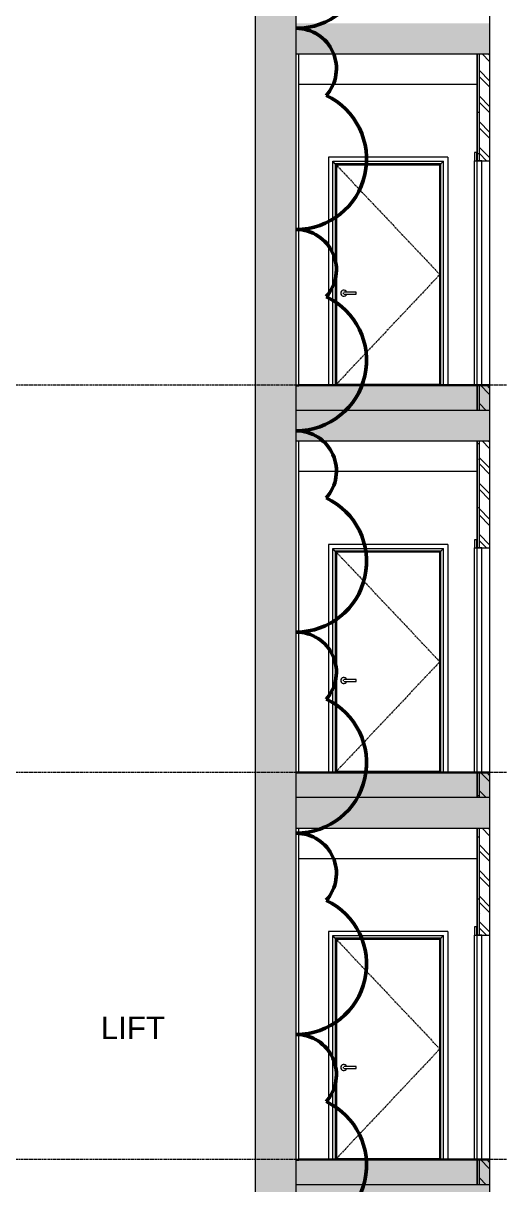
# Model space of a CAD drawing. Header units: millimetres. Extents: x 78096 to 288885, y -20632 to 149556.
# Drawn here: x 224902 to 229584, y 119050 to 130450 of the extents above; entities that cross this region are included whole.
import ezdxf

# ---------------------------------------------------------------- set-up
doc = ezdxf.new("R2010")
doc.units = ezdxf.units.MM
doc.linetypes.add('Centre', pattern=[31.75, 6.35, -4.7625, 15.875, -4.7625])
doc.linetypes.add('Grid Line', pattern=[22.225, 12.7, -3.175, 3.175, -3.175])
for name, color, linetype, lineweight in [('A-AREA-IDEN', 2, 'Continuous', 9), ('A-DETL', 90, 'Continuous', 9), ('A-DETL-GENF', 92, 'Continuous', 9), ('A-DOOR', 31, 'Continuous', 9), ('A-DOOR-FRAM', 31, 'Continuous', 9), ('A-FLOR-FNSH', 192, 'Continuous', 35), ('A-FLOR-LEVL', 51, 'Continuous', 9), ('A-FLOR-MCUT', 51, 'Continuous', 9), ('A-FLOR-PATT', 8, 'Continuous', 35), ('A-GENM', 13, 'Continuous', 9), ('A-WALL', 113, 'Continuous', 9), ('A-WALL-FNSH', 113, 'Continuous', 25), ('A-WALL-PATT', 111, 'Continuous', 25), ('G-ANNO-REVC', 71, 'Continuous', 50), ('S-BEAM', 12, 'Continuous', 9), ('S-GRID', 1, 'Continuous', 9)]:
    doc.layers.add(name, color=color, linetype=linetype, lineweight=lineweight)
doc.styles.add('Arial_4', font='arial.ttf', dxfattribs={"height": 220})
pattern_1 = [(0, (230762.54, 117385), (812.8, 203.2), [33.528, -576.072, 33.528, -576.072, -3251.2]), (0, (230762.54, 117385), (812.8, 203.2), [-1219.2, 33.528, -1185.672, 33.528, -576.072, -1422.4]), (0, (230762.54, 117385), (812.8, 203.2), [-3048, 33.528, -372.872, 33.528, -982.472]), (120, (231067.34, 117486.6), (-582.3764, 602.3054), [33.528, -576.072, 33.528, -3827.272]), (120, (231067.34, 117486.6), (-582.3764, 602.3054), [-643.128, -576.072, 33.528, -1185.672, -2032]), (120, (231067.34, 117486.6), (-582.3764, 602.3054), [-2438.4, 33.528, -576.072, 33.528, -1388.872]), (120, (231067.34, 117486.6), (-582.3764, 602.3054), [-3081.528, -372.872, 33.528, -982.472]), (240, (231168.94, 117893), (-230.4236, -805.5054), [33.528, -576.072, 33.528, -3827.272]), (240, (231168.94, 117893), (-230.4236, -805.5054), [-643.128, -576.072, 33.528, -1185.672, -2032]), (240, (231168.94, 117893), (-230.4236, -805.5054), [-2438.4, 33.528, -576.072, 33.528, -1388.872]), (240, (231168.94, 117893), (-230.4236, -805.5054), [-3081.528, -372.872, 33.528, -982.472])]
pattern_2 = [(50, (230762.54, 117385), (728.7365, -63.756), [76.2, -838.2]), (355, (230762.54, 117385), (-140.972, 764.228), [60.96, -670.56]), (100.451, (230823.3, 117379.7), (587.77, 700.467), [64.76, -712.36]), (46.184, (230762.5, 117588.2), (1084.316, -168.17), [114.3, -1257.3]), (96.636, (230852.9, 117574.2), (949.61, 989.71), [97.14, -1068.54]), (351.184, (230762.5, 117588.2), (949.62, 989.7), [91.44, -1005.84]), (21, (230864.14, 117537.4), (606.458, -409.0606), [76.2, -838.2]), (326, (230864.14, 117537.4), (247.208, 736.753), [60.96, -670.56]), (71.451, (230914.7, 117503.3), (853.668, 327.685), [64.76, -712.36]), (37.5, (230762.54, 117385), (12.3547, 338.2201), [33.528, -628.904, 33.528, -647.192, -673.1]), (37.5, (230762.54, 117385), (12.3547, 338.2201), [-1343.152, 33.528, -639.572]), (7.5, (230762.54, 117385), (267.279, 400.722), [33.528, -354.584, 33.528, -613.664, -256.54]), (7.5, (230762.54, 117385), (267.279, 400.722), [-1035.304, 33.528, -223.012]), (327.5, (230535.98, 117385), (542.3633, -22.9153), [33.528, -220.472, 33.528, -758.952, -1051.56]), (327.5, (230535.98, 117385), (542.3633, -22.9153), [-1046.48, 33.528, -1018.032]), (317.5, (230434.38, 117385), (592.517, 101.707), [33.528, -296.672, 33.528, -492.76, -746.76]), (317.5, (230434.38, 117385), (592.517, 101.707), [-856.488, 33.528, -713.232])]

# ---------------------------------------------------------------- blocks, each defined once
blk = doc.blocks.new('Direct Shape - M_Concrete-Rectangular Beam_40X60_8396022-4474672-TOMH A-A')
at = {"layer": 'S-BEAM'}
blk.add_line((3663, 122250), (1913, 122250), dxfattribs=at)
blk = doc.blocks.new('Direct Shape - M_Concrete-Rectangular Beam_40X60_8396911-4474767-TOMH A-A')
at = {"layer": 'S-BEAM'}
blk.add_line((3663, 126050), (1913, 126050), dxfattribs=at)
blk = doc.blocks.new('Direct Shape - M_Concrete-Rectangular Beam_40X60_8397800-4474933-TOMH A-A')
at = {"layer": 'S-BEAM'}
blk.add_line((3663, 129850), (1913, 129850), dxfattribs=at)
blk = doc.blocks.new('M_Door-Double-Flush_Panel - TYPE I - FLASH PANEL DOOR - 100 X 2200-4823166-TOMH A-A')
at = {"layer": 'A-DOOR'}
blk.add_line((3638, 90000), (3638, 92200), dxfattribs=at)
blk = doc.blocks.new('M_Door-Double-Flush_Panel - TYPE I - FLASH PANEL DOOR - 100 X 2200-V214-TOMH A-A')
at = {"layer": 'A-DOOR'}
for p, q in [((3638, 92280), (3638, 92200)), ((3663, 92280), (3638, 92280)), ((3663, 92200), (3663, 92280)), ((3638, 92200), (3663, 92200))]:
    blk.add_line(p, q, dxfattribs=at)
at = {"layer": 'A-DOOR', "lineweight": 18}
for p, q in [((3663, 92200), (3663, 90000)), ((3713, 92200), (3663, 92200)), ((3713, 90000), (3713, 92200)), ((3663, 90000), (3713, 90000))]:
    blk.add_line(p, q, dxfattribs=at)
blk = doc.blocks.new('Doors_IntSgl - 1000x2200-V224-TOMH A-A')
at = {"layer": 'A-DOOR'}
for p, q in [((2206, 98735), (2206, 96500)), ((3376, 98735), (2206, 98735)), ((3376, 98735), (3376, 96500)), ((2246, 96500), (2246, 98695)), ((2246, 98695), (3336, 98695)), ((2272, 98669), (2246, 98695)), ((2272, 98669), (2272, 96500)), ((3310, 98669), (2272, 98669)), ((2276, 98665), (2276, 96500)), ((3306, 98665), (2276, 98665)), ((2283, 98658), (2283, 96508)), ((3299, 98658), (2283, 98658)), ((3299, 96508), (3299, 98658)), ((3306, 96500), (3306, 98665)), ((3336, 98695), (3310, 98669)), ((3310, 96500), (3310, 98669)), ((3336, 96500), (3336, 98695)), ((2478, 97410), (2373, 97410)), ((2373, 97390), (2478, 97390)), ((2478, 97400), (2478, 97410)), ((2478, 97390), (2478, 97400)), ((2283, 96508), (3299, 96508))]:
    blk.add_line(p, q, dxfattribs=at)
at = {"layer": 'A-DOOR', "linetype": 'Centre'}
for p, q in [((2283, 98658), (3299, 97583)), ((3299, 97583), (2283, 96508))]:
    blk.add_line(p, q, dxfattribs=at)
at = {"layer": 'A-DOOR', "flags": 128}
for points in [[(2373, 97410), (2372, 97410), (2371, 97410), (2371, 97410), (2370, 97410), (2370, 97410), (2369, 97410), (2368, 97410), (2368, 97410), (2367, 97410), (2367, 97410), (2366, 97410), (2366, 97410), (2365, 97410), (2365, 97410), (2364, 97410), (2364, 97410), (2363, 97410), (2363, 97410), (2362, 97410), (2362, 97410), (2361, 97410), (2361, 97410), (2361, 97410), (2360, 97410), (2360, 97410), (2360, 97410), (2359, 97410), (2359, 97410), (2359, 97410), (2359, 97410), (2358, 97410), (2358, 97410), (2358, 97410), (2358, 97410), (2358, 97410), (2358, 97410), (2358, 97410), (2358, 97410), (2358, 97410)], [(2358, 97390), (2358, 97390), (2358, 97390), (2358, 97390), (2358, 97390), (2358, 97390), (2358, 97390), (2358, 97390), (2358, 97390), (2359, 97390), (2359, 97390), (2359, 97390), (2359, 97390), (2360, 97390), (2360, 97390), (2360, 97390), (2361, 97390), (2361, 97390), (2361, 97390), (2362, 97390), (2362, 97390), (2363, 97390), (2363, 97390), (2363, 97390), (2364, 97390), (2364, 97390), (2365, 97390), (2365, 97390), (2366, 97390), (2367, 97390), (2367, 97390), (2368, 97390), (2368, 97390), (2369, 97390), (2369, 97390), (2370, 97390), (2371, 97390), (2371, 97390), (2372, 97390), (2372, 97390), (2373, 97390)]]:
    blk.add_lwpolyline(points, dxfattribs=at)
at = {"layer": 'A-DOOR'}
for centre, radius, start, end in [((2355, 97400), 30, 19.6343, 180), ((2355, 97400), 30, 180, 340.4367), ((2358, 97400), 10, 150, 180), ((2358, 97400), 10, 180, 210), ((2358, 97400), 10, 90, 105), ((2358, 97400), 10, 255, 270)]:
    blk.add_arc(centre, radius, start, end, dxfattribs=at)
for points, knots in [([(2276, 98665), (2275, 98665), (2275, 98665), (2275, 98666), (2274, 98666), (2273, 98667), (2272, 98668), (2272, 98669)], [-1, -1, -1, -1, -0.75, -0.625, -0.5, -0.25, 0, 0, 0, 0]), ([(3310, 98669), (3309, 98668), (3308, 98667), (3307, 98666), (3306, 98666), (3306, 98665), (3306, 98665), (3306, 98665)], [0, 0, 0, 0, 0.25, 0.5, 0.625, 0.75, 1, 1, 1, 1])]:
    blk.add_open_spline(points, degree=3, knots=knots, dxfattribs=at)
at = {"layer": 'A-DOOR-FRAM'}
for p, q in [((2281, 98660), (2281, 96500)), ((3301, 98660), (2281, 98660)), ((3301, 98660), (3301, 96500)), ((2300, 96500), (2300, 96508)), ((3282, 96508), (3282, 96500))]:
    blk.add_line(p, q, dxfattribs=at)
blk = doc.blocks.new('Family - ___-4988021-TOMH A-A')
at = {"layer": 'G-ANNO-REVC'}
for centre, radius, start, end in [((1888, 131091), 691, 270, 64.7912), ((1888, 130005), 395, 318.1897, 90), ((1888, 129116), 691, 270, 64.7912), ((1888, 128030), 395, 318.1897, 90), ((1888, 127141), 691, 270, 64.7912), ((1888, 126055), 395, 318.1897, 90), ((1888, 125166), 691, 270, 64.7912), ((1888, 124080), 395, 318.1897, 90), ((1888, 123191), 691, 270, 64.7912), ((1888, 122105), 395, 318.1897, 90), ((1888, 121216), 691, 270, 64.7912), ((1888, 120130), 395, 318.1897, 90), ((1888, 119241), 691, 270, 64.7912)]:
    blk.add_arc(centre, radius, start, end, dxfattribs=at)

msp = doc.modelspace()

# ---------------------------------------------------------------- hatches: boundary and pattern name
at = {"layer": 'A-DETL-GENF'}
h = msp.add_hatch(dxfattribs=at)
h.set_pattern_fill('FP_7', color=50, style=0, pattern_type=2)
h.set_pattern_definition(pattern_2)
h.paths.add_polyline_path([(227184.412, 82800), (227584.412, 82800), (227584.412, 141050), (227184.412, 141050), (227184.412, 82884.048)])
h = msp.add_hatch(dxfattribs=at)
h.set_pattern_fill('FP_7', color=50, style=0, pattern_type=2)
h.set_pattern_definition(pattern_2)
h.paths.add_polyline_path([(244184.346, 128613.164), (244384.346, 128613.164), (244384.346, 131245.845), (244184.346, 131245.371), (244184.346, 130450), (241734.387, 130450), (241734.387, 130650), (241334.387, 130650), (241334.387, 130450), (230084.458, 130450), (230084.458, 130150), (241324.621, 130150), (241324.621, 129850), (241734.387, 129850), (241734.387, 130150), (244184.346, 130150), (244184.346, 128733.094)])
h.paths.add_polyline_path([(212190.132, 129850), (212234.399, 129850), (212234.399, 130150), (217784.412, 130150), (217784.412, 130450), (212234.399, 130450), (212234.399, 130650), (211834.399, 130650), (211834.399, 130450), (207534.458, 130450), (207534.458, 130900), (207334.458, 130900), (207334.458, 130150), (211834.399, 130150), (211834.399, 129850)])
h.paths.add_polyline_path([(227584.412, 130150), (229484.553, 130150), (229484.553, 130450), (227584.412, 130450), (227584.412, 130303.267)])
h.paths.add_polyline_path([(229684.27, 130150), (229684.458, 130150), (229684.27, 130303.267)])
h = msp.add_hatch(dxfattribs=at)
h.set_pattern_fill('FP_7', color=50, style=0, pattern_type=2)
h.set_pattern_definition(pattern_2)
h.paths.add_polyline_path([(244384.346, 125100.295), (244384.346, 126900), (244184.346, 126900), (244184.346, 126650), (241734.387, 126650), (241734.387, 126850), (241334.387, 126848.887), (241334.387, 126650), (230084.458, 126650), (230084.458, 126350), (241324.621, 126350), (241324.621, 126050), (241734.387, 126050), (241734.387, 126350), (244184.346, 126350), (244184.346, 125100.295)])
h.paths.add_polyline_path([(212190.132, 126050), (212234.399, 126050), (212234.399, 126350), (217784.412, 126350), (217784.412, 126650), (212234.399, 126650), (212234.399, 126850), (211834.399, 126848.887), (211834.399, 126650), (207534.458, 126650), (207534.458, 127100), (207334.458, 127100), (207334.458, 126350), (211834.399, 126350), (211834.399, 126050)])
h.paths.add_polyline_path([(227584.412, 126350), (229484.553, 126350), (229484.553, 126650), (227584.412, 126650), (227584.412, 126534.852)])
h.paths.add_polyline_path([(229684.27, 126350), (229684.458, 126350), (229684.27, 126534.852)])
h = msp.add_hatch(dxfattribs=at)
h.set_pattern_fill('FP_7', color=50, style=0, pattern_type=2)
h.set_pattern_definition(pattern_2)
h.paths.add_polyline_path([(244384.346, 120943.707), (244384.346, 123100), (244184.346, 123100), (244184.346, 122850), (241734.387, 122850), (241734.387, 123050), (241334.387, 123050), (241334.387, 122850), (230084.458, 122850), (230084.458, 122550), (241324.621, 122550), (241324.621, 122250), (241734.387, 122250), (241734.387, 122550), (244184.346, 122550), (244184.346, 120943.707)])
h.paths.add_polyline_path([(211834.399, 122250), (212234.399, 122250), (212234.399, 122550), (217784.412, 122550), (217784.412, 122850), (212234.399, 122850), (212234.399, 123050), (211834.399, 123050), (211834.399, 122850), (207534.458, 122850), (207534.458, 123300), (207334.458, 123300), (207334.458, 122550), (211834.399, 122550), (211834.399, 122452.403)])
h.paths.add_polyline_path([(227584.412, 122550), (229484.553, 122550), (229484.553, 122850), (227584.412, 122850), (227584.412, 122766.438)])
h.paths.add_polyline_path([(229684.27, 122550), (229684.458, 122550), (229684.27, 122766.438)])
h = msp.add_hatch(dxfattribs=at)
h.set_pattern_fill('FP_7', color=50, style=0, pattern_type=2)
h.set_pattern_definition(pattern_2)
h.paths.add_polyline_path([(244384.346, 117346.76), (244384.346, 119557.592), (244184.346, 119557.592), (244184.346, 119050), (241734.387, 119050), (241734.387, 119250), (241334.387, 119250), (241334.387, 119050), (230084.458, 119050), (230084.458, 118750), (241324.621, 118750), (241324.621, 118450), (241734.387, 118450), (241734.387, 118750), (244184.346, 118750), (244184.346, 117346.76)])
h.paths.add_polyline_path([(212190.132, 118450), (212234.399, 118450), (212234.399, 118750), (217784.412, 118750), (217784.412, 119050), (212234.399, 119050), (212234.399, 119250), (211834.399, 119250), (211834.399, 119050), (207534.458, 119050), (207534.458, 119500), (207334.458, 119500), (207334.458, 118750), (211834.399, 118750), (211834.399, 118450)])
h.paths.add_polyline_path([(227584.412, 118750), (229484.553, 118750), (229484.553, 119050), (227584.412, 119050), (227584.412, 118998.023)])
h.paths.add_polyline_path([(229684.27, 118750), (229684.458, 118750), (229684.27, 118996.963)])
at = {"layer": 'A-FLOR-PATT', "lineweight": 9}
h = msp.add_hatch(dxfattribs=at)
h.set_pattern_fill('FP_2', color=256, style=0, pattern_type=2)
h.set_pattern_definition(pattern_1)
h.paths.add_polyline_path([(228336.374, 126650), (229484.553, 126650), (229484.553, 126890), (227584.424, 126890), (227584.424, 126650), (227932.718, 126650)])
h.paths.add_polyline_path([(212234.399, 126650), (216484.346, 126650), (216484.346, 126890), (212034.345, 126890), (212034.345, 126850), (212234.399, 126848.887), (212234.399, 126660.85)])
h.paths.add_polyline_path([(242135.279, 126650), (242135.279, 126890), (230084.458, 126890), (230084.458, 126650), (241334.387, 126650), (241334.387, 126850), (241734.387, 126848.887), (241734.387, 126650), (242060.681, 126650)])
h.paths.add_polyline_path([(224384.412, 126650), (224384.412, 126890), (222834.424, 126890), (222834.424, 126650), (224299.814, 126650)])
h.paths.add_polyline_path([(216584.346, 126650), (217784.412, 126650.12), (217784.412, 126890), (216584.346, 126890), (216584.346, 126848.887)])
h.paths.add_polyline_path([(229684.27, 126650), (229684.458, 126650), (229684.27, 126848.887)])
h.paths.add_polyline_path([(218184.424, 126650), (218209.424, 126650), (218209.424, 126890), (218184.424, 126890), (218184.424, 126848.887)])
h = msp.add_hatch(dxfattribs=at)
h.set_pattern_fill('FP_2', color=256, style=0, pattern_type=2)
h.set_pattern_definition(pattern_1)
h.paths.add_polyline_path([(215823.036, 122850), (216484.346, 122850), (216484.346, 123090), (212034.345, 123090), (212034.345, 123050), (212234.399, 123050), (212234.399, 122850), (215419.38, 122850)])
h.paths.add_polyline_path([(223492.502, 122850), (224384.412, 122850), (224384.412, 123090), (222834.424, 123090), (222834.424, 122850), (223088.846, 122850)])
h.paths.add_polyline_path([(242135.279, 122850), (242135.279, 123090), (230084.458, 123090), (230084.458, 122850), (241334.387, 122850), (241334.387, 123050), (241734.387, 123050), (241734.387, 122850), (242060.681, 122850)])
h.paths.add_polyline_path([(227584.412, 122850), (229484.553, 122850), (229484.553, 123090), (227584.412, 123090), (227584.412, 122891.735)])
h.paths.add_polyline_path([(218209.424, 122850), (218209.424, 123090), (218184.424, 123090), (218184.424, 122850)])
h.paths.add_polyline_path([(216584.346, 122850), (217784.412, 122850.12), (217784.412, 123090), (216584.346, 123090), (216584.346, 123080.472)])
h.paths.add_polyline_path([(229684.27, 122850), (229684.458, 122850), (229684.27, 123080.472)])
h = msp.add_hatch(dxfattribs=at)
h.set_pattern_fill('FP_2', color=256, style=0, pattern_type=2)
h.set_pattern_definition(pattern_1)
h.paths.add_polyline_path([(242135.279, 119050), (242135.279, 119290), (230084.458, 119290), (230084.458, 119050), (241334.387, 119050), (241334.387, 119250), (241734.387, 119250), (241734.387, 119050), (242060.681, 119050)])
h.paths.add_polyline_path([(229143.687, 119050), (229484.553, 119050), (229484.553, 119290), (227584.424, 119290), (227584.424, 119050), (228740.031, 119050)])
h.paths.add_polyline_path([(212234.399, 119050), (216484.346, 119050), (216484.346, 119290), (212034.345, 119290), (212034.345, 119250), (212234.399, 119250), (212234.399, 119060.85)])
h.paths.add_polyline_path([(229684.27, 119050), (229684.458, 119050), (229684.27, 119290)])
h.paths.add_polyline_path([(216584.346, 119050), (217784.412, 119050.12), (217784.412, 119290), (216584.346, 119290), (216584.346, 119155.04)])
h.paths.add_polyline_path([(218184.424, 119050), (218209.424, 119050), (218209.424, 119290), (218184.424, 119290)])
h.paths.add_polyline_path([(222834.424, 119050), (224384.412, 119050), (224384.412, 119290), (222834.424, 119290), (222834.424, 119077.273)])
at = {"layer": 'A-WALL-PATT', "lineweight": 9}
h = msp.add_hatch(dxfattribs=at)
h.set_pattern_fill('FP_2', color=256, style=0, pattern_type=2)
h.set_pattern_definition(pattern_1)
h.paths.add_polyline_path([(229384.553, 126650), (229384.553, 126900), (229364.553, 126900), (229364.553, 126650), (229373.644, 126650)])
h.paths.add_polyline_path([(229364.553, 129100), (229384.553, 129100), (229384.553, 130150), (229364.553, 130150), (229364.553, 129361.163)])
h = msp.add_hatch(dxfattribs=at)
h.set_pattern_fill('FP_67', color=256, angle=-225, style=0, pattern_type=2)
h.set_pattern_definition([(315, (229359.55, 128250), (125.724, 125.724), []), (315, (229550.05, 128250), (125.724, 125.724), [])])
h.paths.add_polyline_path([(229439.099, 126650), (229484.553, 126650), (229484.553, 126900), (229384.553, 126900), (229384.553, 126650)])
h.paths.add_polyline_path([(229484.553, 129100), (229484.553, 130150), (229384.553, 130150), (229384.553, 129100)])
h = msp.add_hatch(dxfattribs=at)
h.set_pattern_fill('FP_2', color=256, style=0, pattern_type=2)
h.set_pattern_definition(pattern_1)
h.paths.add_polyline_path([(229364.553, 122850), (229384.553, 122850), (229384.553, 123100), (229364.553, 123100), (229364.553, 123080.472)])
h.paths.add_polyline_path([(229364.553, 125300), (229384.553, 125300), (229384.553, 126350), (229364.553, 126350), (229364.553, 125592.749)])
h = msp.add_hatch(dxfattribs=at)
h.set_pattern_fill('FP_66', color=256, angle=-225, style=0, pattern_type=2)
h.set_pattern_definition([(315, (229359.55, 124450), (125.724, 125.724), []), (315, (229550.05, 124450), (125.724, 125.724), [])])
h.paths.add_polyline_path([(229439.099, 122850), (229484.553, 122850), (229484.553, 123100), (229384.553, 123100), (229384.553, 122850)])
h.paths.add_polyline_path([(229484.553, 125300), (229484.553, 126350), (229384.553, 126350), (229384.553, 125300)])
h = msp.add_hatch(dxfattribs=at)
h.set_pattern_fill('FP_2', color=256, style=0, pattern_type=2)
h.set_pattern_definition(pattern_1)
h.paths.add_polyline_path([(229384.553, 119050), (229384.553, 119300), (229364.553, 119300), (229364.553, 119050), (229373.644, 119050)])
h.paths.add_polyline_path([(229364.553, 121500), (229384.553, 121500), (229384.553, 122550), (229364.553, 122550), (229364.553, 121824.334)])
h = msp.add_hatch(dxfattribs=at)
h.set_pattern_fill('FP_65', color=256, angle=-225, style=0, pattern_type=2)
h.set_pattern_definition([(315, (229359.55, 120650), (125.724, 125.724), []), (315, (229550.05, 120650), (125.724, 125.724), [])])
h.paths.add_polyline_path([(229384.553, 119050), (229484.553, 119050), (229484.553, 119300), (229384.553, 119300)])
h.paths.add_polyline_path([(229484.553, 121500), (229484.553, 122550), (229384.553, 122550), (229384.553, 121500)])
h = msp.add_hatch(dxfattribs=at)
h.set_pattern_fill('FP_51', color=256, angle=-225, style=0, pattern_type=2)
h.set_pattern_definition([(315, (227184.42, 120925), (125.724, 125.724), []), (315, (227374.92, 120925), (125.724, 125.724), [])])
h.paths.add_polyline_path([(227584.412, 119050), (227584.424, 119050), (227584.412, 119050.008)])

# ---------------------------------------------------------------- linework, layer by layer
at = {"layer": 'A-DETL', "lineweight": 18}
for p, q in [((227184.412, 82800), (227184.412, 141050)), ((227584.412, 82800), (227584.412, 141050)), ((229484.553, 141050), (229484.553, 82800)), ((227584.412, 130150), (229484.553, 130150)), ((229484.553, 126650), (227584.412, 126650)), ((227584.412, 126350), (229484.553, 126350)), ((229484.553, 122850), (227584.412, 122850)), ((227584.412, 122550), (229484.553, 122550)), ((229484.553, 119050), (227584.412, 119050))]:
    msp.add_line(p, q, dxfattribs=at)
at = {"layer": 'A-FLOR-FNSH', "color": 7, "lineweight": 18}
for p, q in [((229359.553, 126900), (227609.424, 126900)), ((229359.553, 123100), (227584.412, 123100)), ((229364.553, 119300), (227609.424, 119300))]:
    msp.add_line(p, q, dxfattribs=at)
at = {"layer": 'A-FLOR-LEVL', "linetype": 'Centre'}
for p, q in [((192334.611, 126900), (278486.268, 126900)), ((192334.611, 123100), (278486.268, 123100)), ((192334.611, 119300), (278486.268, 119300))]:
    msp.add_line(p, q, dxfattribs=at)
at = {"layer": 'A-FLOR-MCUT', "lineweight": 18}
for p, q in [((227609.424, 126900), (227609.424, 126890)), ((229484.553, 126890), (227609.424, 126890)), ((229484.553, 123090), (227584.412, 123090)), ((227609.424, 119300), (227609.424, 119290)), ((229484.553, 119290), (227609.424, 119290))]:
    msp.add_line(p, q, dxfattribs=at)
at = {"layer": 'A-GENM'}
for p, q in [((229359.553, 129850), (227609.424, 129850)), ((229359.553, 126050), (227609.424, 126050)), ((229359.553, 122250), (227609.424, 122250))]:
    msp.add_line(p, q, dxfattribs=at)
at = {"layer": 'A-WALL', "lineweight": 18}
for p, q in [((229364.553, 129100), (229364.553, 130150)), ((229384.553, 129100), (229384.553, 130150)), ((227584.424, 126890), (227609.424, 126890)), ((229364.553, 126650), (229364.553, 126900)), ((229384.553, 126650), (229384.553, 126900)), ((229364.553, 125300), (229364.553, 126350)), ((229384.553, 125300), (229384.553, 126350)), ((229364.553, 122850), (229364.553, 123100)), ((229384.553, 122850), (229384.553, 123100)), ((229364.553, 121500), (229364.553, 122550)), ((229384.553, 121500), (229384.553, 122550)), ((227584.424, 119290), (227609.424, 119290)), ((229364.553, 119050), (229364.553, 119300)), ((229384.553, 119050), (229384.553, 119300))]:
    msp.add_line(p, q, dxfattribs=at)
at = {"layer": 'A-WALL', "color": 7, "lineweight": 18}
for p, q in [((229364.553, 129100), (229484.553, 129100)), ((229484.553, 126900), (229364.553, 126900)), ((229364.553, 125300), (229484.553, 125300)), ((229484.553, 123100), (229364.553, 123100)), ((229364.553, 121500), (229484.553, 121500)), ((229484.553, 119300), (229364.553, 119300))]:
    msp.add_line(p, q, dxfattribs=at)
at = {"layer": 'A-WALL-FNSH', "color": 7, "lineweight": 18}
for p, q in [((227609.424, 126900), (227609.424, 130150)), ((229359.553, 130150), (229359.553, 129100)), ((229359.553, 129100), (229364.553, 129100)), ((229364.553, 126900), (229359.553, 126900)), ((229359.553, 126900), (229359.553, 126650)), ((227609.424, 123100), (227609.424, 126350)), ((229359.553, 126350), (229359.553, 125300)), ((229359.553, 125300), (229364.553, 125300)), ((229364.553, 123100), (229359.553, 123100)), ((229359.553, 123100), (229359.553, 122850)), ((227609.424, 119300), (227609.424, 122550)), ((229359.553, 122550), (229359.553, 121500)), ((229359.553, 121500), (229364.553, 121500)), ((229359.553, 119300), (229359.553, 119050))]:
    msp.add_line(p, q, dxfattribs=at)
at = {"layer": 'S-GRID', "linetype": 'Grid Line'}
msp.add_line((227584.412, 78125.107), (227584.412, 148256.175), dxfattribs=at)

# ---------------------------------------------------------------- block references
at = {"layer": 'A-DOOR'}
for name, p in [('M_Door-Double-Flush_Panel - TYPE I - FLASH PANEL DOOR - 100 X 2200-V214-TOMH A-A', (225696.455, 36900)), ('M_Door-Double-Flush_Panel - TYPE I - FLASH PANEL DOOR - 100 X 2200-4823166-TOMH A-A', (225696.455, 36900)), ('M_Door-Double-Flush_Panel - TYPE I - FLASH PANEL DOOR - 100 X 2200-V214-TOMH A-A', (225696.455, 33100)), ('M_Door-Double-Flush_Panel - TYPE I - FLASH PANEL DOOR - 100 X 2200-4823166-TOMH A-A', (225696.455, 33100)), ('M_Door-Double-Flush_Panel - TYPE I - FLASH PANEL DOOR - 100 X 2200-V214-TOMH A-A', (225696.455, 29300)), ('M_Door-Double-Flush_Panel - TYPE I - FLASH PANEL DOOR - 100 X 2200-4823166-TOMH A-A', (225696.455, 29300))]:
    msp.add_blockref(name, p, dxfattribs=at)
at = {"layer": 'A-DOOR-FRAM'}
for p in [(225696.455, 30400), (225696.455, 26600), (225696.455, 22800)]:
    msp.add_blockref('Doors_IntSgl - 1000x2200-V224-TOMH A-A', p, dxfattribs=at)
at = {"layer": 'G-ANNO-REVC'}
msp.add_blockref('Family - ___-4988021-TOMH A-A', (225696.455, 0), dxfattribs=at)
at = {"layer": 'S-BEAM'}
for name in ['Direct Shape - M_Concrete-Rectangular Beam_40X60_8397800-4474933-TOMH A-A', 'Direct Shape - M_Concrete-Rectangular Beam_40X60_8396911-4474767-TOMH A-A', 'Direct Shape - M_Concrete-Rectangular Beam_40X60_8396022-4474672-TOMH A-A']:
    msp.add_blockref(name, (225696.455, 0), dxfattribs=at)

# ---------------------------------------------------------------- texts
at = {"layer": 'A-AREA-IDEN', "insert": (225663.124, 120700.347), "char_height": 220, "width": 737.5525, "attachment_point": 1, "style": 'Arial_4'}
msp.add_mtext('LIFT', dxfattribs=at)

doc.saveas('drawing.dxf')
